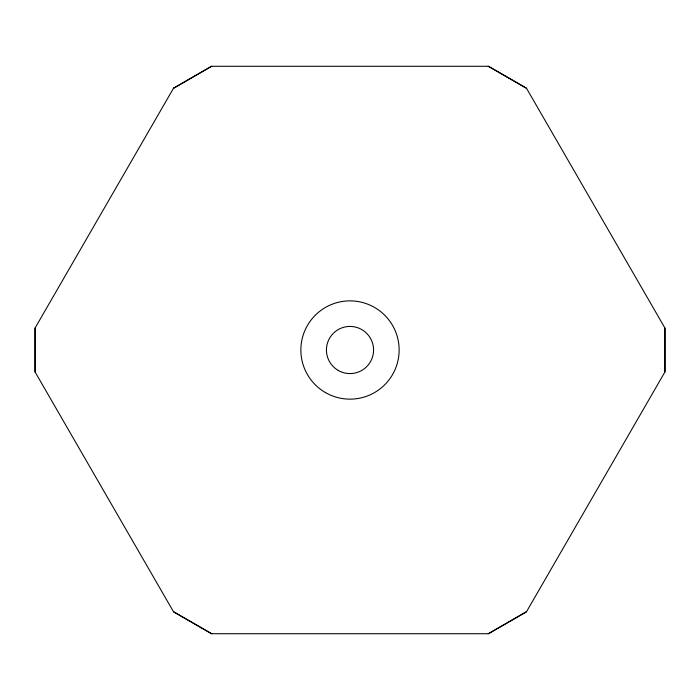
<?xml version="1.0" encoding="UTF-8"?>
<svg xmlns="http://www.w3.org/2000/svg" width="700" height="700" viewBox="0 0 700 700"><rect width="100%" height="100%" fill="white"/><g stroke="black" fill="none" stroke-linecap="round" stroke-linejoin="round"><path stroke-width="1.05" d="M173.416 88.419L211.759 66.281M488.241 633.719L526.584 611.581M488.241 66.281L526.584 88.419M173.416 611.581L211.759 633.719M664.834 327.863L664.834 372.137M35.166 327.863L35.166 372.137M173.582 88.121L35 328.16L35 371.84L173.582 611.879L211.418 633.719L488.582 633.719L526.418 611.879L665 371.84L665 328.16L526.418 88.121L488.582 66.281L211.418 66.281L173.582 88.121M325.43 392.56A49.14 49.14 0 0 0 399.14 350A49.14 49.14 0 0 0 325.43 307.449A49.14 49.14 0 0 0 325.43 392.56M338.214 370.422A23.581 23.581 0 0 0 373.581 350A23.581 23.581 0 0 0 338.214 329.586A23.581 23.581 0 0 0 338.214 370.422"/></g></svg>
